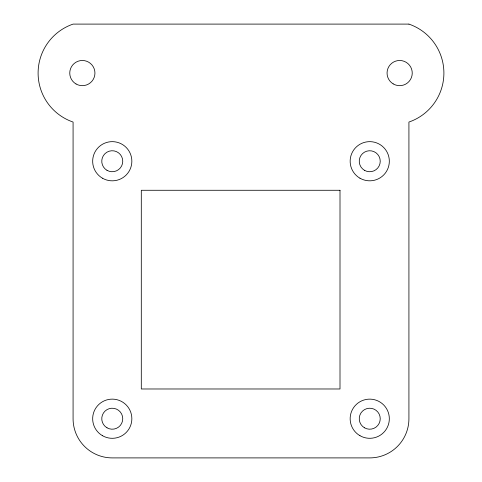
<?xml version="1.0" encoding="UTF-8"?>
<svg xmlns="http://www.w3.org/2000/svg" width="482" height="482" viewBox="0 0 482 482"><rect width="100%" height="100%" fill="white"/><g stroke="black" fill="none" stroke-linecap="round" stroke-linejoin="round"><path stroke-width="0.72" d="M408.923 24.1L73.077 24.1A51.779 51.779 0 0 0 73.077 122.054L73.077 418.719A39.181 39.181 0 0 0 112.258 457.9L369.742 457.9A39.181 39.181 0 0 0 408.923 418.719L408.923 122.054A51.779 51.779 0 0 0 408.923 24.1M340.003 190.276L141.298 190.276L141.298 388.98L340.003 388.98L340.003 190.276M76.054 83.982A12.592 12.592 0 0 0 94.942 73.077A12.592 12.592 0 0 0 76.054 62.172A12.592 12.592 0 0 0 76.054 83.982M393.173 83.874A12.592 12.592 0 0 0 412.243 73.288A12.592 12.592 0 0 0 393.541 62.064A12.592 12.592 0 0 0 393.173 83.874M102.461 435.686A19.593 19.593 0 0 0 131.851 418.719A19.593 19.593 0 0 0 102.461 401.753A19.593 19.593 0 0 0 102.461 435.686M102.461 178.201A19.593 19.593 0 0 0 131.851 161.235A19.593 19.593 0 0 0 102.461 144.269A19.593 19.593 0 0 0 102.461 178.201M359.946 178.201A19.593 19.593 0 0 0 389.329 161.235A19.593 19.593 0 0 0 359.946 144.269A19.593 19.593 0 0 0 359.946 178.201M359.946 435.686A19.593 19.593 0 0 0 389.329 418.719A19.593 19.593 0 0 0 359.946 401.753A19.593 19.593 0 0 0 359.946 435.686M107.01 427.805A10.496 10.496 0 0 0 122.753 418.719A10.496 10.496 0 0 0 107.01 409.628A10.496 10.496 0 0 0 107.01 427.805M364.494 427.805A10.496 10.496 0 0 0 380.238 418.719A10.496 10.496 0 0 0 364.494 409.628A10.496 10.496 0 0 0 364.494 427.805M364.494 170.327A10.496 10.496 0 0 0 380.238 161.235A10.496 10.496 0 0 0 364.494 152.149A10.496 10.496 0 0 0 364.494 170.327M107.01 170.327A10.496 10.496 0 0 0 122.753 161.235A10.496 10.496 0 0 0 107.01 152.149A10.496 10.496 0 0 0 107.01 170.327"/></g></svg>
